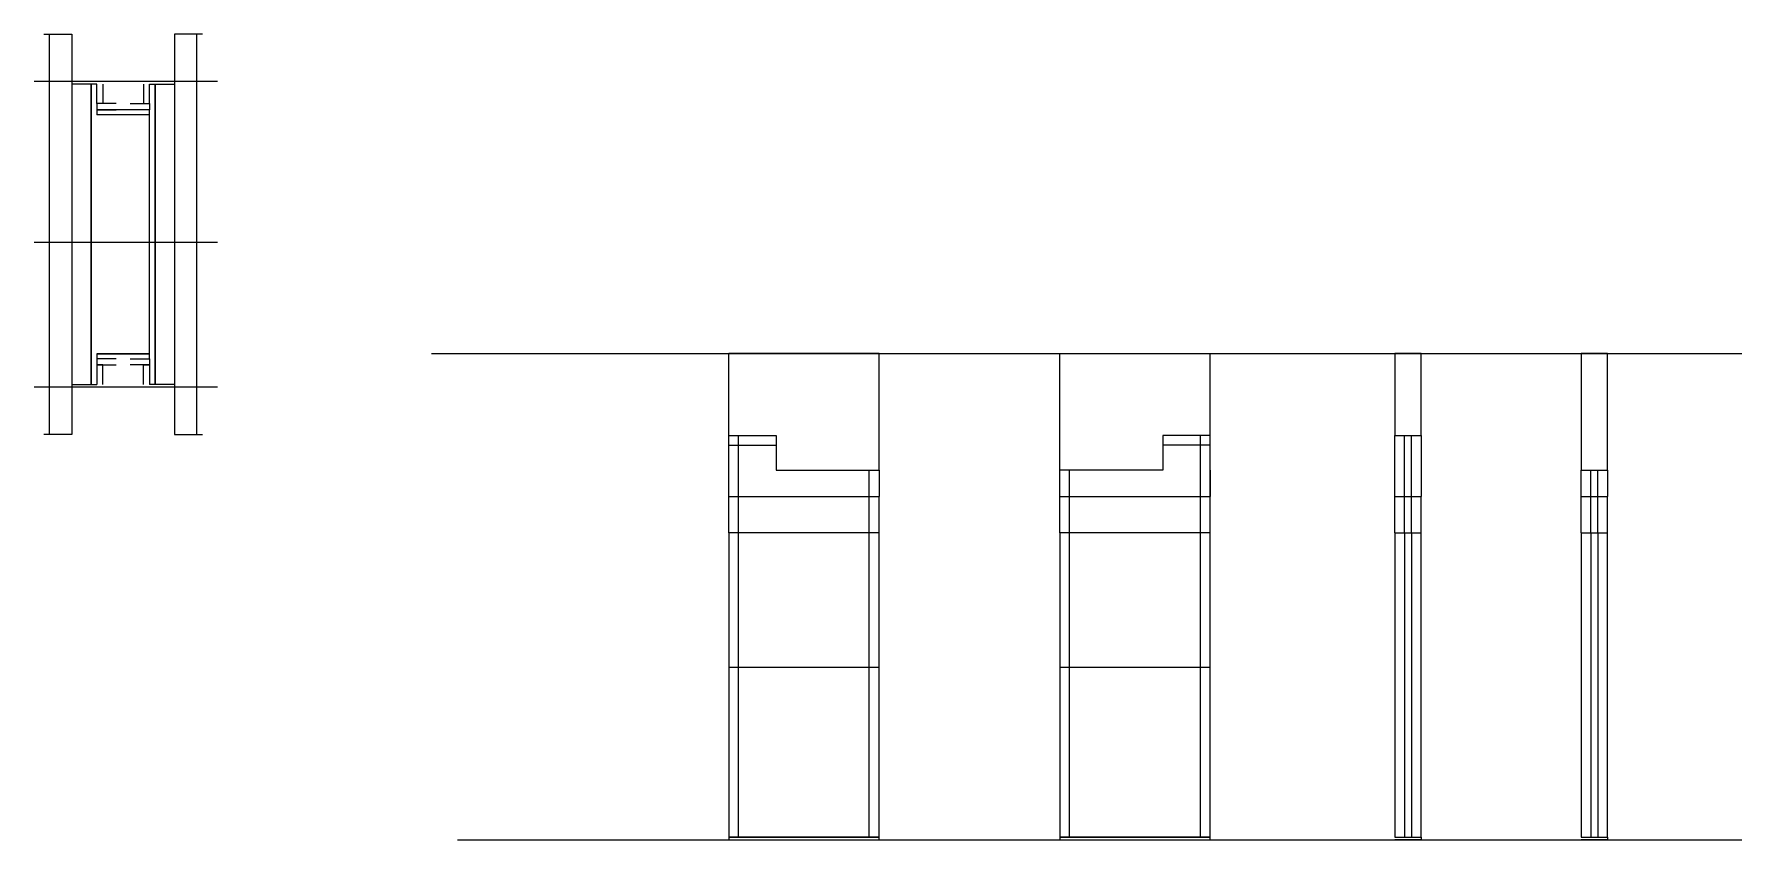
# Model space of a CAD drawing. Header units: metres. Extents: x 7734 to 8962, y 11245 to 11825.
import ezdxf

# ---------------------------------------------------------------- set-up
doc = ezdxf.new("R2010")
doc.units = ezdxf.units.M
for name, color, linetype in [('CHAPA', 7, 'Continuous'), ('COTA', 7, 'Continuous'), ('Hachura', 7, 'Continuous'), ('Madeira', 7, 'Continuous'), ('Nível', 7, 'Continuous'), ('Painéis', 7, 'Continuous'), ('Perfil Metálico', 7, 'Continuous'), ('SARR_2.2x7', 7, 'Continuous'), ('SARRAFO', 7, 'Continuous')]:
    doc.layers.add(name, color=color, linetype=linetype)

msp = doc.modelspace()

# ---------------------------------------------------------------- linework, layer by layer
at = {"layer": 'CHAPA', "color": 7, "lineweight": 25}
for points in [[(7779, 11789), (7775, 11789), (7775, 11573), (7779, 11573)], [(7779, 11789), (7775, 11789), (7775, 11573), (7779, 11573)], [(7817, 11789), (7821, 11789), (7821, 11573), (7817, 11573)], [(7817, 11789), (7821, 11789), (7821, 11573), (7817, 11573)], [(7817, 11767), (7817, 11770.6), (7779, 11770.6), (7779, 11767)], [(7817, 11767), (7817, 11770.6), (7779, 11770.6), (7779, 11767)], [(7817, 11591.4), (7817, 11595), (7779, 11595), (7779, 11591.4)], [(7817, 11591.4), (7817, 11595), (7779, 11595), (7779, 11591.4)]]:
    msp.add_lwpolyline(points, dxfattribs=at)
at = {"layer": 'COTA', "color": 7, "lineweight": 25}
for p, q in [((8233.4, 11536.3), (8233.4, 11595.3)), ((8341.4, 11595.3), (8233.4, 11595.3)), ((8341.4, 11511.3), (8341.4, 11595.3)), ((8471.4, 11511.3), (8471.4, 11595.3)), ((8471.4, 11595.3), (8579.4, 11595.3)), ((8579.4, 11536.3), (8579.4, 11595.3))]:
    msp.add_line(p, q, dxfattribs=at)
for points in [[(8731.2, 11536.3), (8731.2, 11595.3), (8712.2, 11595.3), (8712.2, 11536.3)], [(8865.2, 11511.3), (8865.2, 11595.3), (8846.2, 11595.3), (8846.2, 11511.3)]]:
    msp.add_lwpolyline(points, dxfattribs=at)
at = {"layer": 'Hachura', "color": 7, "lineweight": 25}
for p, q in [((7865.8, 11791), (7734, 11791)), ((7865.8, 11675), (7734, 11675)), ((7865.8, 11571), (7734, 11571))]:
    msp.add_line(p, q, dxfattribs=at)
at = {"layer": 'Madeira', "color": 7, "lineweight": 25}
for points in [[(7761, 11573), (7775, 11573), (7775, 11789), (7761, 11789)], [(7835, 11573), (7821, 11573), (7821, 11789), (7835, 11789)]]:
    msp.add_lwpolyline(points, dxfattribs=at)
at = {"layer": 'Nível', "color": 7, "lineweight": 25}
for p, q in [((8019.7, 11595.3), (8961.7, 11595.3)), ((8038.3, 11245.3), (8961.7, 11245.3))]:
    msp.add_line(p, q, dxfattribs=at)
at = {"layer": 'Painéis', "color": 7, "lineweight": 25}
for p, q in [((8233.4, 11492.3), (8233.4, 11536.3)), ((8233.4, 11536.3), (8267.4, 11536.3)), ((8267.4, 11536.3), (8267.4, 11511.3)), ((8579.4, 11536.3), (8545.4, 11536.3)), ((8545.4, 11536.3), (8545.4, 11511.3)), ((8579.4, 11492.3), (8579.4, 11536.3)), ((8712.2, 11492.3), (8712.2, 11536.3)), ((8712.2, 11536.3), (8731.2, 11536.3)), ((8731.2, 11536.3), (8731.2, 11492.3)), ((8267.4, 11511.3), (8341.4, 11511.3)), ((8341.4, 11511.3), (8341.4, 11492.3)), ((8471.4, 11492.3), (8471.4, 11511.3)), ((8545.4, 11511.3), (8471.4, 11511.3)), ((8579.4, 11511.3), (8579.4, 11492.3)), ((8846.2, 11492.3), (8846.2, 11511.3)), ((8846.2, 11511.3), (8865.2, 11511.3)), ((8865.2, 11511.3), (8865.2, 11492.3)), ((8233.4, 11492.3), (8341.4, 11492.3)), ((8233.4, 11466.3), (8233.4, 11492.3)), ((8341.4, 11466.3), (8341.4, 11492.3)), ((8471.4, 11492.3), (8579.4, 11492.3)), ((8471.4, 11466.3), (8471.4, 11492.3)), ((8579.4, 11466.3), (8579.4, 11492.3)), ((8712.2, 11492.3), (8731.2, 11492.3)), ((8712.2, 11466.3), (8712.2, 11492.3)), ((8731.2, 11466.3), (8731.2, 11492.3)), ((8846.2, 11492.3), (8865.2, 11492.3)), ((8846.2, 11466.3), (8846.2, 11492.3)), ((8865.2, 11466.3), (8865.2, 11492.3)), ((8233.4, 11466.3), (8233.4, 11369.3)), ((8341.4, 11466.3), (8233.4, 11466.3)), ((8341.4, 11369.3), (8341.4, 11466.3)), ((8471.4, 11466.3), (8471.4, 11369.3)), ((8579.4, 11466.3), (8471.4, 11466.3)), ((8579.4, 11369.3), (8579.4, 11466.3)), ((8712.2, 11466.3), (8712.2, 11247.3)), ((8712.2, 11466.3), (8731.2, 11466.3)), ((8731.2, 11247.3), (8731.2, 11466.3)), ((8846.2, 11466.3), (8846.2, 11247.3)), ((8846.2, 11466.3), (8865.2, 11466.3)), ((8865.2, 11247.3), (8865.2, 11466.3)), ((8233.4, 11369.3), (8233.4, 11245.3)), ((8341.4, 11369.3), (8233.4, 11369.3)), ((8341.4, 11245.3), (8341.4, 11369.3)), ((8471.4, 11369.3), (8471.4, 11245.3)), ((8579.4, 11369.3), (8471.4, 11369.3)), ((8579.4, 11245.3), (8579.4, 11369.3)), ((8233.4, 11247.3), (8341.4, 11247.3)), ((8471.4, 11247.3), (8579.4, 11247.3)), ((8712.2, 11247.3), (8731.2, 11247.3)), ((8846.2, 11247.3), (8865.2, 11247.3))]:
    msp.add_line(p, q, dxfattribs=at)
for points in [[(7779, 11595), (7817, 11595), (7817, 11767), (7779, 11767)], [(8341.4, 11247.3), (8233.4, 11247.3), (8233.4, 11245.3), (8341.4, 11245.3)], [(8579.4, 11247.3), (8471.4, 11247.3), (8471.4, 11245.3), (8579.4, 11245.3)], [(8712.2, 11247.3), (8731.2, 11247.3), (8731.2, 11245.3), (8712.2, 11245.3)], [(8846.2, 11247.3), (8865.2, 11247.3), (8865.2, 11245.3), (8846.2, 11245.3)]]:
    msp.add_lwpolyline(points, dxfattribs=at)
at = {"layer": 'Perfil Metálico', "color": 7, "lineweight": 25}
for points in [[(7741, 11825), (7761, 11825), (7761, 11537), (7741, 11537)], [(7757, 11537), (7745, 11537), (7745, 11825), (7757, 11825)], [(7855, 11825), (7835, 11825), (7835, 11537), (7855, 11537)], [(7839, 11537), (7851, 11537), (7851, 11825), (7839, 11825)]]:
    msp.add_lwpolyline(points, dxfattribs=at)
at = {"layer": 'SARR_2.2x7', "color": 7, "lineweight": 25}
for p, q in [((8233.4, 11529.3), (8267.4, 11529.3)), ((8240.4, 11492.3), (8240.4, 11536.3)), ((8579.4, 11529.3), (8545.4, 11529.3)), ((8572.4, 11492.3), (8572.4, 11536.3)), ((8719.2, 11492.3), (8719.2, 11536.3)), ((8724.2, 11492.3), (8724.2, 11536.3)), ((8334.4, 11492.3), (8334.4, 11511.3)), ((8478.4, 11492.3), (8478.4, 11511.3)), ((8572.4, 11492.3), (8572.4, 11511.3)), ((8853.2, 11492.3), (8853.2, 11511.3)), ((8858.1, 11492.3), (8858.1, 11511.3)), ((8240.4, 11466.3), (8240.4, 11492.3)), ((8334.4, 11466.3), (8334.4, 11492.3)), ((8478.4, 11466.3), (8478.4, 11492.3)), ((8572.4, 11466.3), (8572.4, 11492.3)), ((8719.2, 11466.3), (8719.2, 11492.3)), ((8724.2, 11466.3), (8724.2, 11492.3)), ((8853.1, 11466.3), (8853.1, 11492.3)), ((8858.1, 11466.3), (8858.1, 11492.3)), ((8240.4, 11369.3), (8240.4, 11466.3)), ((8334.4, 11369.3), (8334.4, 11466.3)), ((8478.4, 11369.3), (8478.4, 11466.3)), ((8572.4, 11369.3), (8572.4, 11466.3)), ((8719.2, 11466.3), (8719.2, 11247.3)), ((8724.2, 11466.3), (8724.2, 11247.3)), ((8853.2, 11466.3), (8853.2, 11247.3)), ((8858.2, 11466.3), (8858.2, 11247.3)), ((8240.4, 11247.3), (8240.4, 11369.3)), ((8334.4, 11247.3), (8334.4, 11369.3)), ((8478.4, 11247.3), (8478.4, 11369.3)), ((8572.4, 11247.3), (8572.4, 11369.3)), ((8240.4, 11247.3), (8240.4, 11247.3)), ((8334.4, 11247.3), (8334.4, 11247.3)), ((8478.4, 11247.3), (8478.4, 11247.3)), ((8572.4, 11247.3), (8572.4, 11247.3))]:
    msp.add_line(p, q, dxfattribs=at)
at = {"layer": 'SARRAFO', "color": 7, "lineweight": 25}
for points in [[(7783.4, 11789), (7783.4, 11775), (7779, 11775), (7779, 11789)], [(7812.6, 11789), (7812.6, 11775), (7817, 11775), (7817, 11789)], [(7793, 11775), (7779, 11775), (7779, 11770.6), (7793, 11770.6)], [(7803, 11775), (7817, 11775), (7817, 11770.6), (7803, 11770.6)], [(7793, 11591.4), (7779, 11591.4), (7779, 11587), (7793, 11587)], [(7803, 11591.4), (7817, 11591.4), (7817, 11587), (7803, 11587)], [(7783.4, 11573), (7783.4, 11587), (7779, 11587), (7779, 11573)], [(7812.6, 11573), (7812.6, 11587), (7817, 11587), (7817, 11573)]]:
    msp.add_lwpolyline(points, dxfattribs=at)

doc.saveas('drawing.dxf')
